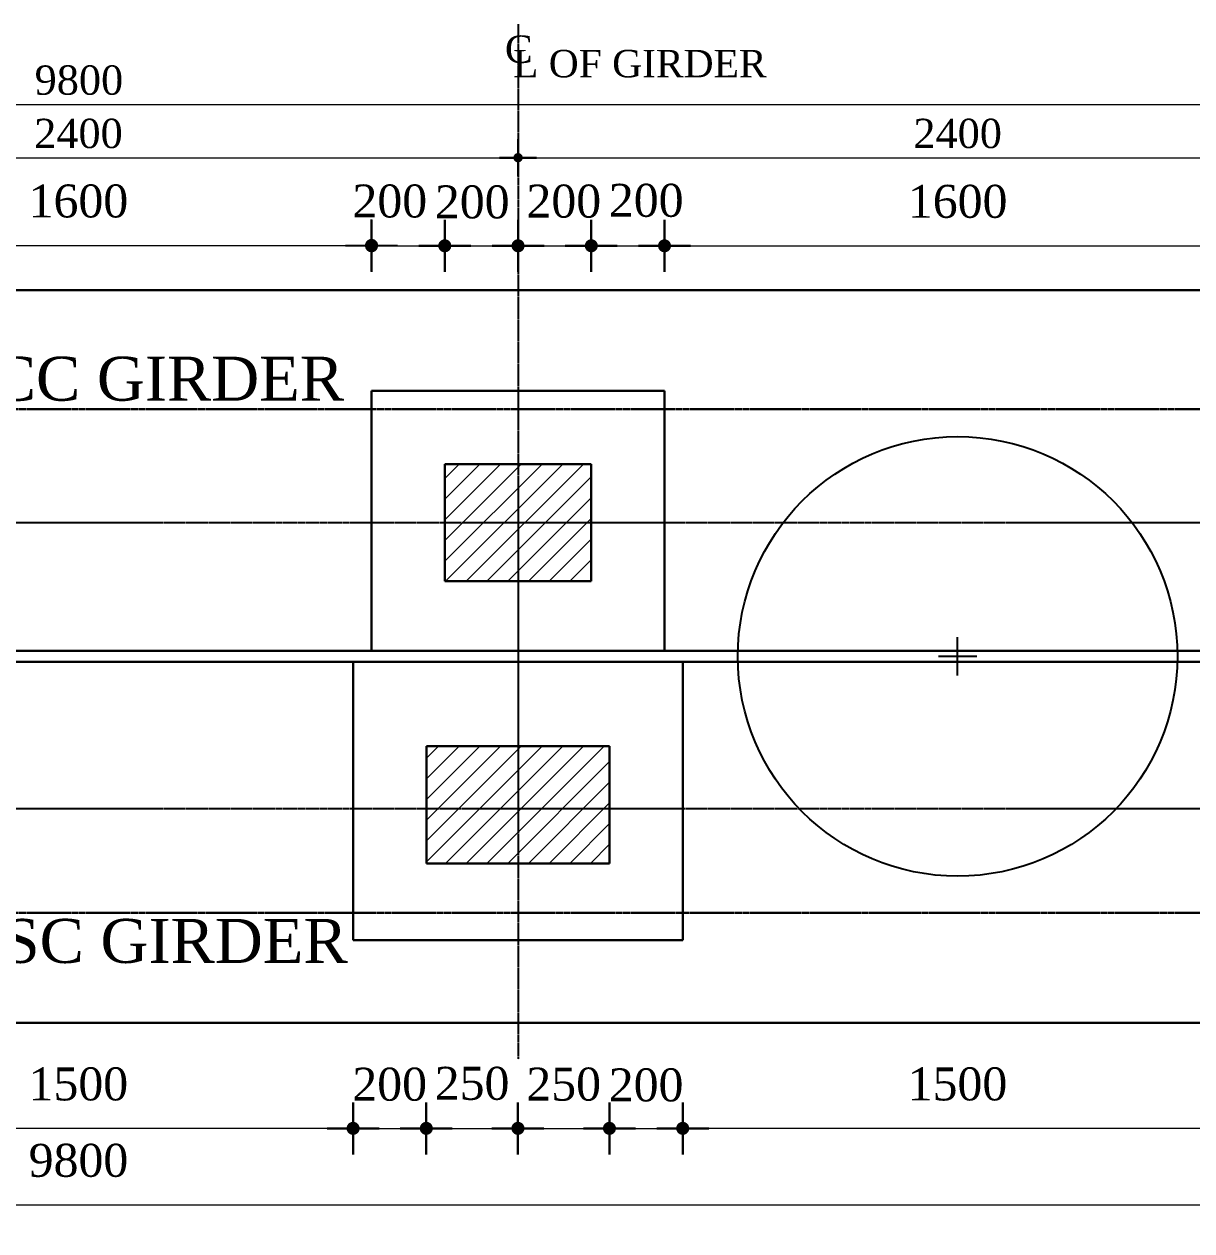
# Model space of a CAD drawing. Header units: millimetres. Extents: x -29779 to 80452, y -13100 to 39577.
# Drawn here: x 6574 to 9761, y 5240 to 8534 of the extents above; entities that cross this region are included whole.
import ezdxf

# ---------------------------------------------------------------- set-up
doc = ezdxf.new("R2010")
doc.units = ezdxf.units.MM
doc.header["$LTSCALE"] = 3
doc.linetypes.add('CENTER', pattern=[50.8, 31.75, -6.35, 6.35, -6.35])
doc.linetypes.add('HIDDEN', pattern=[9.525, 6.35, -3.175])
for name, color, linetype in [('Center Line', 34, 'Continuous'), ('dim', 4, 'Continuous'), ('Pile', 11, 'Continuous'), ('Text', 7, 'Continuous')]:
    doc.layers.add(name, color=color, linetype=linetype)
for name, color, linetype, lineweight in [('Dimision', 4, 'Continuous', 13), ('hatch', 253, 'Continuous', 13), ('Pire Line', 11, 'Continuous', 30)]:
    doc.layers.add(name, color=color, linetype=linetype, lineweight=lineweight)
doc.styles.get("Standard").update_dxf_attribs({"font": 'times.ttf'})
doc.dimstyles.new('Copy of ISO-90', dxfattribs={"dimtxt": 90, "dimasz": 0.7, "dimexe": 1, "dimexo": 60, "dimgap": 75, "dimtad": 1, "dimdec": 0, "dimlfac": -1, "dimzin": 1, "dimdsep": 46, "dimtxsty": 'Standard', "dimblk": 'DIM', "dimcen": 60, "dimclrd": 256, "dimclre": 256, "dimclrt": 256, "dimadec": 0, "dimazin": 0, "dimtfac": 1, "dimtdec": 0, "dimtix": 1, "dimtofl": 0, "dimtmove": 0, "dimatfit": 3, "dimldrblk": 'DOT', "dimfxl": 60, "dimfxlon": 1, "dimtolj": 1, "dimlwd": -1, "dimarcsym": 0})

# ---------------------------------------------------------------- blocks, each defined once
blk = doc.blocks.new('DIM')
at = {"layer": 'dim'}
for p, q in [((0, -101.4), (0, 101.4)), ((-101.4, 0), (101.4, 0))]:
    blk.add_line(p, q, dxfattribs=at)
at = {"layer": 'dim', "const_width": 25.4}
blk.add_lwpolyline([(-12.7, 0, 1), (12.7, 0, 1)], format="xyb", close=True, dxfattribs=at)
blk = doc.blocks.new('*D493')
at = {"layer": 'Defpoints', "color": 0, "linetype": 'Continuous', "ltscale": 0.1, "transparency": 16777216}
for p in [(1822, 5808.4), (11622, 5334.4), (11622, 5311.2)]:
    blk.add_point(p, dxfattribs=at)
at = {"layer": 'Dimision', "lineweight": -2, "ltscale": 0.1, "transparency": 16777216}
for p, q in [((1822, 5312.4), (1822, 5310.2)), ((11622, 5311.2), (11622, 5310.2))]:
    blk.add_line(p, q, dxfattribs=at)
at = {"layer": 'Dimision', "ltscale": 0.1, "transparency": 16777216}
blk.add_line((1822.7, 5311.2), (11621.3, 5311.2), dxfattribs=at)
at = {"layer": 'Dimision', "linetype": 'Continuous', "ltscale": 0.1, "transparency": 16777216, "xscale": 0.7, "yscale": 0.7, "zscale": 0.7, "rotation": 180}
blk.add_blockref('DIM', (1822, 5311.2), dxfattribs=at)
at = {"layer": 'Dimision', "linetype": 'Continuous', "ltscale": 0.1, "transparency": 16777216, "xscale": 0.7, "yscale": 0.7, "zscale": 0.7}
blk.add_blockref('DIM', (11622, 5311.2), dxfattribs=at)
at = {"layer": 'Dimision', "linetype": 'Continuous', "ltscale": 0.1, "transparency": 16777216, "insert": (6722, 5432.1), "char_height": 90, "attachment_point": 5}
blk.add_mtext('\\A1;9800', dxfattribs=at)
blk = doc.blocks.new('_Dot')
at = {"color": 0, "linetype": 'ByBlock', "lineweight": -2}
blk.add_line((-0.5, 0), (-1, 0), dxfattribs=at)
at = {"color": 0, "linetype": 'ByBlock', "const_width": 0.5}
blk.add_lwpolyline([(-0.25, 0, 1), (0.25, 0, 1)], format="xyb", close=True, dxfattribs=at)
blk = doc.blocks.new('*D502')
at = {"layer": 'Defpoints', "color": 0, "linetype": 'Continuous', "ltscale": 0.1, "transparency": 16777216}
for p in [(11623.2, 8315.1), (1823.2, 7977.3), (11623.2, 7977.3)]:
    blk.add_point(p, dxfattribs=at)
at = {"layer": 'Dimision', "linetype": 'Continuous', "lineweight": -2, "ltscale": 0.1, "transparency": 16777216}
for p, q in [((1823.2, 8270.1), (1823.2, 8316.1)), ((11623.2, 8270.1), (11623.2, 8316.1))]:
    blk.add_line(p, q, dxfattribs=at)
at = {"layer": 'Dimision', "linetype": 'Continuous', "ltscale": 0.1, "transparency": 16777216}
blk.add_line((1823.7, 8315.1), (11622.7, 8315.1), dxfattribs=at)
at = {"layer": 'Dimision', "linetype": 'Continuous', "ltscale": 0.1, "transparency": 16777216, "xscale": 0.5, "yscale": 0.5, "zscale": 0.5, "rotation": 180}
blk.add_blockref('DIM', (1823.2, 8315.1), dxfattribs=at)
at = {"layer": 'Dimision', "linetype": 'Continuous', "ltscale": 0.1, "transparency": 16777216, "xscale": 0.5, "yscale": 0.5, "zscale": 0.5}
blk.add_blockref('DIM', (11623.2, 8315.1), dxfattribs=at)
at = {"layer": 'Dimision', "linetype": 'Continuous', "ltscale": 0.1, "transparency": 16777216, "insert": (6723.2, 8380.9), "char_height": 80, "attachment_point": 5}
blk.add_mtext('\\A1;9800', dxfattribs=at)
blk = doc.blocks.new('*D505')
at = {"layer": 'Defpoints', "color": 0, "linetype": 'Continuous', "ltscale": 0.1, "transparency": 16777216}
for p in [(7922, 8169.6), (7922, 7808.4), (5522, 7799.9)]:
    blk.add_point(p, dxfattribs=at)
at = {"layer": 'Dimision', "linetype": 'Continuous', "lineweight": -2, "ltscale": 0.1, "transparency": 16777216}
for p, q in [((5522, 8124.6), (5522, 8170.6)), ((7922, 8124.6), (7922, 8170.6))]:
    blk.add_line(p, q, dxfattribs=at)
at = {"layer": 'Dimision', "linetype": 'Continuous', "ltscale": 0.1, "transparency": 16777216}
blk.add_line((5522.5, 8169.6), (7921.5, 8169.6), dxfattribs=at)
at = {"layer": 'Dimision', "linetype": 'Continuous', "ltscale": 0.1, "transparency": 16777216, "xscale": 0.5, "yscale": 0.5, "zscale": 0.5, "rotation": 180}
blk.add_blockref('DIM', (5522, 8169.6), dxfattribs=at)
at = {"layer": 'Dimision', "linetype": 'Continuous', "ltscale": 0.1, "transparency": 16777216, "xscale": 0.5, "yscale": 0.5, "zscale": 0.5}
blk.add_blockref('DIM', (7922, 8169.6), dxfattribs=at)
at = {"layer": 'Dimision', "linetype": 'Continuous', "ltscale": 0.1, "transparency": 16777216, "insert": (6722, 8235.3), "char_height": 80, "attachment_point": 5}
blk.add_mtext('\\A1;2400', dxfattribs=at)
blk = doc.blocks.new('*D506')
at = {"layer": 'Defpoints', "color": 0, "linetype": 'Continuous', "ltscale": 0.1, "transparency": 16777216}
for p in [(10322.1, 8169.6), (7922, 7808.4), (10322.1, 7808.4)]:
    blk.add_point(p, dxfattribs=at)
at = {"layer": 'Dimision', "linetype": 'Continuous', "lineweight": -2, "ltscale": 0.1, "transparency": 16777216}
for p, q in [((7922, 8124.6), (7922, 8170.6)), ((10322.1, 8124.6), (10322.1, 8170.6))]:
    blk.add_line(p, q, dxfattribs=at)
at = {"layer": 'Dimision', "linetype": 'Continuous', "ltscale": 0.1, "transparency": 16777216}
blk.add_line((7922.5, 8169.6), (10321.6, 8169.6), dxfattribs=at)
at = {"layer": 'Dimision', "linetype": 'Continuous', "ltscale": 0.1, "transparency": 16777216, "xscale": 0.5, "yscale": 0.5, "zscale": 0.5, "rotation": 180}
blk.add_blockref('DIM', (7922, 8169.6), dxfattribs=at)
at = {"layer": 'Dimision', "linetype": 'Continuous', "ltscale": 0.1, "transparency": 16777216, "xscale": 0.5, "yscale": 0.5, "zscale": 0.5}
blk.add_blockref('DIM', (10322.1, 8169.6), dxfattribs=at)
at = {"layer": 'Dimision', "linetype": 'Continuous', "ltscale": 0.1, "transparency": 16777216, "insert": (9122, 8235.3), "char_height": 80, "attachment_point": 5}
blk.add_mtext('\\A1;2400', dxfattribs=at)
blk = doc.blocks.new('*D509')
at = {"layer": 'Defpoints', "color": 0, "linetype": 'Continuous', "ltscale": 0.1, "transparency": 16777216}
for p in [(7522, 7930.1), (5921.8, 7533.4), (7522, 7533.4)]:
    blk.add_point(p, dxfattribs=at)
at = {"layer": 'Dimision', "lineweight": -2, "ltscale": 0.1, "transparency": 16777216}
for p, q in [((5921.8, 7928.8), (5921.8, 7931.1)), ((7522, 7928.8), (7522, 7931.1))]:
    blk.add_line(p, q, dxfattribs=at)
at = {"layer": 'Dimision', "ltscale": 0.1, "transparency": 16777216}
blk.add_line((5922.5, 7930.1), (7521.3, 7930.1), dxfattribs=at)
at = {"layer": 'Dimision', "linetype": 'Continuous', "ltscale": 0.1, "transparency": 16777216, "xscale": 0.7, "yscale": 0.7, "zscale": 0.7, "rotation": 180}
blk.add_blockref('DIM', (5921.8, 7930.1), dxfattribs=at)
at = {"layer": 'Dimision', "linetype": 'Continuous', "ltscale": 0.1, "transparency": 16777216, "xscale": 0.7, "yscale": 0.7, "zscale": 0.7}
blk.add_blockref('DIM', (7522, 7930.1), dxfattribs=at)
at = {"layer": 'Dimision', "linetype": 'Continuous', "ltscale": 0.1, "transparency": 16777216, "insert": (6721.9, 8050.8), "char_height": 90, "attachment_point": 5}
blk.add_mtext('\\A1;1600', dxfattribs=at)
blk = doc.blocks.new('*D510')
at = {"layer": 'Defpoints', "color": 0, "linetype": 'Continuous', "ltscale": 0.1, "transparency": 16777216}
for p in [(9922.2, 7929.1), (8321.8, 7533.4), (9922.2, 7533.4)]:
    blk.add_point(p, dxfattribs=at)
at = {"layer": 'Dimision', "lineweight": -2, "ltscale": 0.1, "transparency": 16777216}
for p, q in [((8321.8, 7927.8), (8321.8, 7930.1)), ((9922.2, 7927.8), (9922.2, 7930.1))]:
    blk.add_line(p, q, dxfattribs=at)
at = {"layer": 'Dimision', "ltscale": 0.1, "transparency": 16777216}
blk.add_line((8322.5, 7929.1), (9921.5, 7929.1), dxfattribs=at)
at = {"layer": 'Dimision', "linetype": 'Continuous', "ltscale": 0.1, "transparency": 16777216, "xscale": 0.7, "yscale": 0.7, "zscale": 0.7, "rotation": 180}
blk.add_blockref('DIM', (8321.8, 7929.1), dxfattribs=at)
at = {"layer": 'Dimision', "linetype": 'Continuous', "ltscale": 0.1, "transparency": 16777216, "xscale": 0.7, "yscale": 0.7, "zscale": 0.7}
blk.add_blockref('DIM', (9922.2, 7929.1), dxfattribs=at)
at = {"layer": 'Dimision', "linetype": 'Continuous', "ltscale": 0.1, "transparency": 16777216, "insert": (9122, 8049.8), "char_height": 90, "attachment_point": 5}
blk.add_mtext('\\A1;1600', dxfattribs=at)
blk = doc.blocks.new('*D520')
at = {"layer": 'Defpoints', "color": 0, "linetype": 'Continuous', "ltscale": 0.1, "transparency": 16777216}
for p in [(5971.6, 6033.4), (7471.8, 6033.4), (5971.6, 5520)]:
    blk.add_point(p, dxfattribs=at)
at = {"layer": 'Dimision', "lineweight": -2, "ltscale": 0.1, "transparency": 16777216}
for p, q in [((5971.6, 5521.2), (5971.6, 5519)), ((7471.8, 5521.2), (7471.8, 5519))]:
    blk.add_line(p, q, dxfattribs=at)
at = {"layer": 'Dimision', "ltscale": 0.1, "transparency": 16777216}
blk.add_line((7471.1, 5520), (5972.3, 5520), dxfattribs=at)
at = {"layer": 'Dimision', "linetype": 'Continuous', "ltscale": 0.1, "transparency": 16777216, "xscale": 0.7, "yscale": 0.7, "zscale": 0.7, "rotation": 180}
blk.add_blockref('DIM', (5971.6, 5520), dxfattribs=at)
at = {"layer": 'Dimision', "linetype": 'Continuous', "ltscale": 0.1, "transparency": 16777216, "xscale": 0.7, "yscale": 0.7, "zscale": 0.7}
blk.add_blockref('DIM', (7471.8, 5520), dxfattribs=at)
at = {"layer": 'Dimision', "linetype": 'Continuous', "ltscale": 0.1, "transparency": 16777216, "insert": (6721.7, 5640.7), "char_height": 90, "attachment_point": 5}
blk.add_mtext('\\A1;1500', dxfattribs=at)
blk = doc.blocks.new('*D530')
at = {"layer": 'Defpoints', "color": 0, "linetype": 'Continuous', "ltscale": 0.1, "transparency": 16777216}
for p in [(8371.4, 6033.4), (9871.6, 6033.4), (8371.4, 5520)]:
    blk.add_point(p, dxfattribs=at)
at = {"layer": 'Dimision', "lineweight": -2, "ltscale": 0.1, "transparency": 16777216}
for p, q in [((8371.4, 5521.2), (8371.4, 5519)), ((9871.6, 5521.2), (9871.6, 5519))]:
    blk.add_line(p, q, dxfattribs=at)
at = {"layer": 'Dimision', "ltscale": 0.1, "transparency": 16777216}
blk.add_line((9870.9, 5520), (8372.1, 5520), dxfattribs=at)
at = {"layer": 'Dimision', "linetype": 'Continuous', "ltscale": 0.1, "transparency": 16777216, "xscale": 0.7, "yscale": 0.7, "zscale": 0.7, "rotation": 180}
blk.add_blockref('DIM', (8371.4, 5520), dxfattribs=at)
at = {"layer": 'Dimision', "linetype": 'Continuous', "ltscale": 0.1, "transparency": 16777216, "xscale": 0.7, "yscale": 0.7, "zscale": 0.7}
blk.add_blockref('DIM', (9871.6, 5520), dxfattribs=at)
at = {"layer": 'Dimision', "linetype": 'Continuous', "ltscale": 0.1, "transparency": 16777216, "insert": (9121.5, 5640.7), "char_height": 90, "attachment_point": 5}
blk.add_mtext('\\A1;1500', dxfattribs=at)
blk = doc.blocks.new('*D521')
at = {"layer": 'Defpoints', "color": 0, "linetype": 'Continuous', "ltscale": 0.1, "transparency": 16777216}
for p in [(7671.5, 6233.4), (7471.6, 5808.4), (7671.5, 5520)]:
    blk.add_point(p, dxfattribs=at)
at = {"layer": 'Dimision', "lineweight": -2, "ltscale": 0.1, "transparency": 16777216}
for p, q in [((7471.6, 5521.2), (7471.6, 5519)), ((7671.5, 5521.2), (7671.5, 5519))]:
    blk.add_line(p, q, dxfattribs=at)
at = {"layer": 'Dimision', "ltscale": 0.1, "transparency": 16777216}
blk.add_line((7472.3, 5520), (7670.8, 5520), dxfattribs=at)
at = {"layer": 'Dimision', "linetype": 'Continuous', "ltscale": 0.1, "transparency": 16777216, "xscale": 0.7, "yscale": 0.7, "zscale": 0.7, "rotation": 180}
blk.add_blockref('DIM', (7471.6, 5520), dxfattribs=at)
at = {"layer": 'Dimision', "linetype": 'Continuous', "ltscale": 0.1, "transparency": 16777216, "xscale": 0.7, "yscale": 0.7, "zscale": 0.7}
blk.add_blockref('DIM', (7671.5, 5520), dxfattribs=at)
at = {"layer": 'Dimision', "linetype": 'Continuous', "ltscale": 0.1, "transparency": 16777216, "insert": (7571.5, 5639.9), "char_height": 90, "attachment_point": 5}
blk.add_mtext('\\A1;200', dxfattribs=at)
blk = doc.blocks.new('*D522')
at = {"layer": 'Defpoints', "color": 0, "linetype": 'Continuous', "ltscale": 0.1, "transparency": 16777216}
for p in [(7671.5, 6233.4), (7921.6, 5808.4), (7921.6, 5520)]:
    blk.add_point(p, dxfattribs=at)
at = {"layer": 'Dimision', "lineweight": -2, "ltscale": 0.1, "transparency": 16777216}
for p, q in [((7671.5, 5521.2), (7671.5, 5519)), ((7921.6, 5521.2), (7921.6, 5519))]:
    blk.add_line(p, q, dxfattribs=at)
at = {"layer": 'Dimision', "ltscale": 0.1, "transparency": 16777216}
blk.add_line((7672.2, 5520), (7920.9, 5520), dxfattribs=at)
at = {"layer": 'Dimision', "linetype": 'Continuous', "ltscale": 0.1, "transparency": 16777216, "xscale": 0.7, "yscale": 0.7, "zscale": 0.7, "rotation": 180}
blk.add_blockref('DIM', (7671.5, 5520), dxfattribs=at)
at = {"layer": 'Dimision', "linetype": 'Continuous', "ltscale": 0.1, "transparency": 16777216, "xscale": 0.7, "yscale": 0.7, "zscale": 0.7}
blk.add_blockref('DIM', (7921.6, 5520), dxfattribs=at)
at = {"layer": 'Dimision', "linetype": 'Continuous', "ltscale": 0.1, "transparency": 16777216, "insert": (7796.5, 5642.3), "char_height": 90, "attachment_point": 5}
blk.add_mtext('\\A1;250', dxfattribs=at)
blk = doc.blocks.new('*D523')
at = {"layer": 'Defpoints', "color": 0, "linetype": 'Continuous', "ltscale": 0.1, "transparency": 16777216}
for p in [(8171.5, 6233.4), (7921.6, 5808.4), (8171.5, 5520)]:
    blk.add_point(p, dxfattribs=at)
at = {"layer": 'Dimision', "lineweight": -2, "ltscale": 0.1, "transparency": 16777216}
for p, q in [((7921.6, 5521.2), (7921.6, 5519)), ((8171.5, 5521.2), (8171.5, 5519))]:
    blk.add_line(p, q, dxfattribs=at)
at = {"layer": 'Dimision', "ltscale": 0.1, "transparency": 16777216}
blk.add_line((7922.3, 5520), (8170.8, 5520), dxfattribs=at)
at = {"layer": 'Dimision', "linetype": 'Continuous', "ltscale": 0.1, "transparency": 16777216, "xscale": 0.7, "yscale": 0.7, "zscale": 0.7, "rotation": 180}
blk.add_blockref('DIM', (7921.6, 5520), dxfattribs=at)
at = {"layer": 'Dimision', "linetype": 'Continuous', "ltscale": 0.1, "transparency": 16777216, "xscale": 0.7, "yscale": 0.7, "zscale": 0.7}
blk.add_blockref('DIM', (8171.5, 5520), dxfattribs=at)
at = {"layer": 'Dimision', "linetype": 'Continuous', "ltscale": 0.1, "transparency": 16777216, "insert": (8046.5, 5640.1), "char_height": 90, "attachment_point": 5}
blk.add_mtext('\\A1;250', dxfattribs=at)
blk = doc.blocks.new('*D524')
at = {"layer": 'Defpoints', "color": 0, "linetype": 'Continuous', "ltscale": 0.1, "transparency": 16777216}
for p in [(8171.5, 6233.4), (8371.4, 6033.4), (8371.4, 5520)]:
    blk.add_point(p, dxfattribs=at)
at = {"layer": 'Dimision', "lineweight": -2, "ltscale": 0.1, "transparency": 16777216}
for p, q in [((8171.5, 5521.2), (8171.5, 5519)), ((8371.4, 5521.2), (8371.4, 5519))]:
    blk.add_line(p, q, dxfattribs=at)
at = {"layer": 'Dimision', "ltscale": 0.1, "transparency": 16777216}
blk.add_line((8172.2, 5520), (8370.7, 5520), dxfattribs=at)
at = {"layer": 'Dimision', "linetype": 'Continuous', "ltscale": 0.1, "transparency": 16777216, "xscale": 0.7, "yscale": 0.7, "zscale": 0.7, "rotation": 180}
blk.add_blockref('DIM', (8171.5, 5520), dxfattribs=at)
at = {"layer": 'Dimision', "linetype": 'Continuous', "ltscale": 0.1, "transparency": 16777216, "xscale": 0.7, "yscale": 0.7, "zscale": 0.7}
blk.add_blockref('DIM', (8371.4, 5520), dxfattribs=at)
at = {"layer": 'Dimision', "linetype": 'Continuous', "ltscale": 0.1, "transparency": 16777216, "insert": (8271.5, 5638), "char_height": 90, "attachment_point": 5}
blk.add_mtext('\\A1;200', dxfattribs=at)
blk = doc.blocks.new('*D893')
at = {"layer": 'Defpoints', "color": 0, "linetype": 'Continuous', "ltscale": 0.1, "transparency": 16777216}
for p in [(7721.9, 7929.1), (7522, 7580.6), (7721.9, 7215.6)]:
    blk.add_point(p, dxfattribs=at)
at = {"layer": 'Dimision', "lineweight": -2, "ltscale": 0.1, "transparency": 16777216}
for p, q in [((7522, 7927.8), (7522, 7930.1)), ((7721.9, 7927.8), (7721.9, 7930.1))]:
    blk.add_line(p, q, dxfattribs=at)
at = {"layer": 'Dimision', "ltscale": 0.1, "transparency": 16777216}
blk.add_line((7522.7, 7929.1), (7721.2, 7929.1), dxfattribs=at)
at = {"layer": 'Dimision', "linetype": 'Continuous', "ltscale": 0.1, "transparency": 16777216, "xscale": 0.7, "yscale": 0.7, "zscale": 0.7, "rotation": 180}
blk.add_blockref('DIM', (7522, 7929.1), dxfattribs=at)
at = {"layer": 'Dimision', "linetype": 'Continuous', "ltscale": 0.1, "transparency": 16777216, "xscale": 0.7, "yscale": 0.7, "zscale": 0.7}
blk.add_blockref('DIM', (7721.9, 7929.1), dxfattribs=at)
at = {"layer": 'Dimision', "linetype": 'Continuous', "ltscale": 0.1, "transparency": 16777216, "insert": (7571.9, 8050.7), "char_height": 90, "attachment_point": 5}
blk.add_mtext('\\A1;200', dxfattribs=at)
blk = doc.blocks.new('*D894')
at = {"layer": 'Defpoints', "color": 0, "linetype": 'Continuous', "ltscale": 0.1, "transparency": 16777216}
for p in [(7922, 7929.1), (7922, 7580.6), (7721.9, 7215.6)]:
    blk.add_point(p, dxfattribs=at)
at = {"layer": 'Dimision', "lineweight": -2, "ltscale": 0.1, "transparency": 16777216}
for p, q in [((7721.9, 7927.8), (7721.9, 7930.1)), ((7922, 7927.8), (7922, 7930.1))]:
    blk.add_line(p, q, dxfattribs=at)
at = {"layer": 'Dimision', "ltscale": 0.1, "transparency": 16777216}
blk.add_line((7722.6, 7929.1), (7921.3, 7929.1), dxfattribs=at)
at = {"layer": 'Dimision', "linetype": 'Continuous', "ltscale": 0.1, "transparency": 16777216, "xscale": 0.7, "yscale": 0.7, "zscale": 0.7, "rotation": 180}
blk.add_blockref('DIM', (7721.9, 7929.1), dxfattribs=at)
at = {"layer": 'Dimision', "linetype": 'Continuous', "ltscale": 0.1, "transparency": 16777216, "xscale": 0.7, "yscale": 0.7, "zscale": 0.7}
blk.add_blockref('DIM', (7922, 7929.1), dxfattribs=at)
at = {"layer": 'Dimision', "linetype": 'Continuous', "ltscale": 0.1, "transparency": 16777216, "insert": (7796.9, 8048.3), "char_height": 90, "attachment_point": 5}
blk.add_mtext('\\A1;200', dxfattribs=at)
blk = doc.blocks.new('*D895')
at = {"layer": 'Defpoints', "color": 0, "linetype": 'Continuous', "ltscale": 0.1, "transparency": 16777216}
for p in [(8121.9, 7929.1), (7922, 7580.6), (8121.9, 7215.6)]:
    blk.add_point(p, dxfattribs=at)
at = {"layer": 'Dimision', "lineweight": -2, "ltscale": 0.1, "transparency": 16777216}
for p, q in [((7922, 7927.8), (7922, 7930.1)), ((8121.9, 7927.8), (8121.9, 7930.1))]:
    blk.add_line(p, q, dxfattribs=at)
at = {"layer": 'Dimision', "ltscale": 0.1, "transparency": 16777216}
blk.add_line((7922.7, 7929.1), (8121.2, 7929.1), dxfattribs=at)
at = {"layer": 'Dimision', "linetype": 'Continuous', "ltscale": 0.1, "transparency": 16777216, "xscale": 0.7, "yscale": 0.7, "zscale": 0.7, "rotation": 180}
blk.add_blockref('DIM', (7922, 7929.1), dxfattribs=at)
at = {"layer": 'Dimision', "linetype": 'Continuous', "ltscale": 0.1, "transparency": 16777216, "xscale": 0.7, "yscale": 0.7, "zscale": 0.7}
blk.add_blockref('DIM', (8121.9, 7929.1), dxfattribs=at)
at = {"layer": 'Dimision', "linetype": 'Continuous', "ltscale": 0.1, "transparency": 16777216, "insert": (8046.9, 8050.4), "char_height": 90, "attachment_point": 5}
blk.add_mtext('\\A1;200', dxfattribs=at)
blk = doc.blocks.new('*D896')
at = {"layer": 'Defpoints', "color": 0, "linetype": 'Continuous', "ltscale": 0.1, "transparency": 16777216}
for p in [(8321.8, 7929.1), (8321.8, 7440.6), (8121.9, 7215.6)]:
    blk.add_point(p, dxfattribs=at)
at = {"layer": 'Dimision', "lineweight": -2, "ltscale": 0.1, "transparency": 16777216}
for p, q in [((8121.9, 7927.8), (8121.9, 7930.1)), ((8321.8, 7927.8), (8321.8, 7930.1))]:
    blk.add_line(p, q, dxfattribs=at)
at = {"layer": 'Dimision', "ltscale": 0.1, "transparency": 16777216}
blk.add_line((8122.6, 7929.1), (8321.1, 7929.1), dxfattribs=at)
at = {"layer": 'Dimision', "linetype": 'Continuous', "ltscale": 0.1, "transparency": 16777216, "xscale": 0.7, "yscale": 0.7, "zscale": 0.7, "rotation": 180}
blk.add_blockref('DIM', (8121.9, 7929.1), dxfattribs=at)
at = {"layer": 'Dimision', "linetype": 'Continuous', "ltscale": 0.1, "transparency": 16777216, "xscale": 0.7, "yscale": 0.7, "zscale": 0.7}
blk.add_blockref('DIM', (8321.8, 7929.1), dxfattribs=at)
at = {"layer": 'Dimision', "linetype": 'Continuous', "ltscale": 0.1, "transparency": 16777216, "insert": (8271.8, 8052.6), "char_height": 90, "attachment_point": 5}
blk.add_mtext('\\A1;200', dxfattribs=at)

msp = doc.modelspace()

# ---------------------------------------------------------------- hatches: boundary and pattern name
at = {"layer": 'hatch', "ltscale": 10}
h = msp.add_hatch(dxfattribs=at)
h.set_pattern_fill('_USER', color=256, scale=40, angle=45, style=0, pattern_type=0)
h.set_pattern_definition([(45, (401178.763, -106046.564), (-28.2842712, 28.2842712), [])])
h.paths.add_polyline_path([(8121.88, 7013.41), (8121.88, 7333.41), (7721.88, 7333.41), (7721.88, 7013.41)])
h = msp.add_hatch(dxfattribs=at)
h.set_pattern_fill('_USER', color=256, scale=40, angle=45, style=0, pattern_type=0)
h.set_pattern_definition([(45, (401178.763, -106816.564), (-28.2842712, 28.2842712), [])])
h.paths.add_polyline_path([(8171.88, 6243.41), (8171.88, 6563.41), (7671.88, 6563.41), (7671.88, 6243.41)])

# ---------------------------------------------------------------- linework, layer by layer
at = {"layer": 'Center Line'}
for p, q in [((9121.97, 6755.91), (9121.97, 6860.91)), ((9174.47, 6808.41), (9069.47, 6808.41))]:
    msp.add_line(p, q, dxfattribs=at)
at = {"layer": 'Center Line', "linetype": 'CENTER', "ltscale": 0.05}
for points in [[(7921.97, 8534.17), (7921.97, 5708.77)], [(1148.15, 7173.41), (11621.97, 7173.41)], [(1148.15, 6393.41), (11621.97, 6393.41)]]:
    msp.add_lwpolyline(points, dxfattribs=at)
at = {"layer": 'Pile', "ltscale": 3}
msp.add_circle((9121.97, 6808.41), 600, dxfattribs=at)
at = {"layer": 'Pire Line', "ltscale": 5}
for p, q in [((1821.97, 7808.41), (11621.97, 7808.41)), ((7521.97, 7533.41), (8321.78, 7533.41)), ((7521.97, 7533.41), (7521.97, 6823.41)), ((8321.78, 7533.41), (8321.78, 6823.41)), ((7721.88, 7013.41), (7721.88, 7333.41)), ((7721.88, 7333.41), (8121.88, 7333.41)), ((8121.88, 7013.41), (8121.88, 7333.41)), ((7721.88, 7013.41), (8121.88, 7013.41)), ((7471.97, 6793.41), (7471.97, 6033.41)), ((8371.78, 6793.41), (8371.78, 6033.41)), ((7671.88, 6243.41), (7671.88, 6563.41)), ((7671.88, 6563.41), (8171.88, 6563.41)), ((8171.88, 6243.41), (8171.88, 6563.41)), ((7671.88, 6243.41), (8171.88, 6243.41)), ((7471.97, 6033.41), (8371.78, 6033.41)), ((11621.97, 5808.41), (1821.97, 5808.41))]:
    msp.add_line(p, q, dxfattribs=at)
at = {"layer": 'Pire Line', "linetype": 'HIDDEN', "ltscale": 0.1}
for p, q in [((2121.97, 7483.41), (11321.97, 7483.41)), ((2121.97, 6108.41), (11321.97, 6108.41))]:
    msp.add_line(p, q, dxfattribs=at)
at = {"layer": 'Pire Line', "ltscale": 5}
for points in [[(1821.97, 6823.41), (11621.97, 6823.41)], [(1821.97, 6793.41), (11621.97, 6793.41)]]:
    msp.add_lwpolyline(points, dxfattribs=at)

# ---------------------------------------------------------------- texts
at = {"layer": 'Text', "ltscale": 10, "width": 8235.4588, "attachment_point": 1}
for s, insert, char_height in [('C', (7886.09, 8503.26), 75), ('L OF GIRDER', (7908.19, 8463.92), 75), ('20M RCC GIRDER', (5976.57, 7626.46), 120), ('30M PSC GIRDER', (6026.57, 6091.74), 120)]:
    msp.add_mtext(s, dxfattribs=dict(at, insert=insert, char_height=char_height))

# ---------------------------------------------------------------- dimensions: what is measured, and where the dimension line sits
at = {"layer": 'Dimision', "linetype": 'Continuous', "ltscale": 0.1}
for base, p1, p2, override, picture, middle in [((11623.18, 8315.08), (1823.18, 7977.33), (11623.18, 7977.33), {"dimtxt": 80, "dimasz": 0.5, "dimgap": 25, "dimtmove": 1, "dimfxl": 45}, '*D502', (6723.18, 8380.88)), ((7921.97, 8169.64), (5521.97, 7799.95), (7921.97, 7808.41), {"dimtxt": 80, "dimasz": 0.5, "dimgap": 25, "dimtmove": 1, "dimfxl": 45}, '*D505', (6721.97, 8235.33)), ((10322.07, 8169.64), (7921.97, 7808.41), (10322.07, 7808.41), {"dimtxt": 80, "dimasz": 0.5, "dimgap": 25, "dimtmove": 1, "dimfxl": 45}, '*D506', (9122.02, 8235.33)), ((7521.97, 7930.07), (5921.78, 7533.41), (7521.97, 7533.41), {"dimtmove": 1, "dimfxl": 1.25}, '*D509', (6721.88, 8050.85)), ((9922.16, 7929.07), (8321.78, 7533.41), (9922.16, 7533.41), {"dimtmove": 1, "dimfxl": 1.25}, '*D510', (9121.97, 8049.85)), ((11621.97, 5311.17), (1821.97, 5808.41), (11621.97, 5334.42), {"dimfxl": 1.25}, '*D493', (6721.97, 5432.08))]:
    dim = msp.add_linear_dim(base=base, p1=p1, p2=p2, dimstyle='Copy of ISO-90', override=override, dxfattribs=at)
    dim.commit()
    dim.dimension.update_dxf_attribs({"geometry": picture, "text_midpoint": middle})
for base, p1, p2, picture, middle in [((7721.88, 7929.07), (7521.97, 7580.61), (7721.88, 7215.61), '*D893', (7571.93, 7929.92)), ((7921.97, 7929.07), (7721.88, 7215.61), (7921.97, 7580.61), '*D894', (7796.93, 7927.48)), ((8121.88, 7929.07), (7921.97, 7580.61), (8121.88, 7215.61), '*D895', (8046.93, 7929.66)), ((8321.78, 7929.07), (8121.88, 7215.61), (8321.78, 7440.61), '*D896', (8271.83, 7931.84)), ((7671.5, 5519.96), (7471.6, 5808.41), (7671.5, 6233.41), '*D521', (7571.55, 5519.11)), ((7921.6, 5519.96), (7671.5, 6233.41), (7921.6, 5808.41), '*D522', (7796.55, 5521.55)), ((8171.5, 5519.96), (7921.6, 5808.41), (8171.5, 6233.41), '*D523', (8046.55, 5519.37)), ((8371.41, 5519.96), (8171.5, 6233.41), (8371.41, 6033.41), '*D524', (8271.45, 5517.19))]:
    dim = msp.add_linear_dim(base=base, p1=p1, p2=p2, dimstyle='Copy of ISO-90', override={"dimtmove": 1, "dimfxl": 1.25}, dxfattribs=at)
    dim.commit()
    dim.dimension.update_dxf_attribs({"geometry": picture, "text_midpoint": middle, "dimtype": 160})
for base, p1, p2, picture, middle in [((5971.6, 5519.96), (7471.78, 6033.41), (5971.6, 6033.41), '*D520', (6721.69, 5640.74)), ((8371.41, 5519.96), (9871.6, 6033.41), (8371.41, 6033.41), '*D530', (9121.5, 5640.74))]:
    dim = msp.add_linear_dim(base=base, p1=p1, p2=p2, angle=180, dimstyle='Copy of ISO-90', override={"dimtmove": 1, "dimfxl": 1.25}, dxfattribs=at)
    dim.commit()
    dim.dimension.update_dxf_attribs({"geometry": picture, "text_midpoint": middle})

doc.saveas('drawing.dxf')
